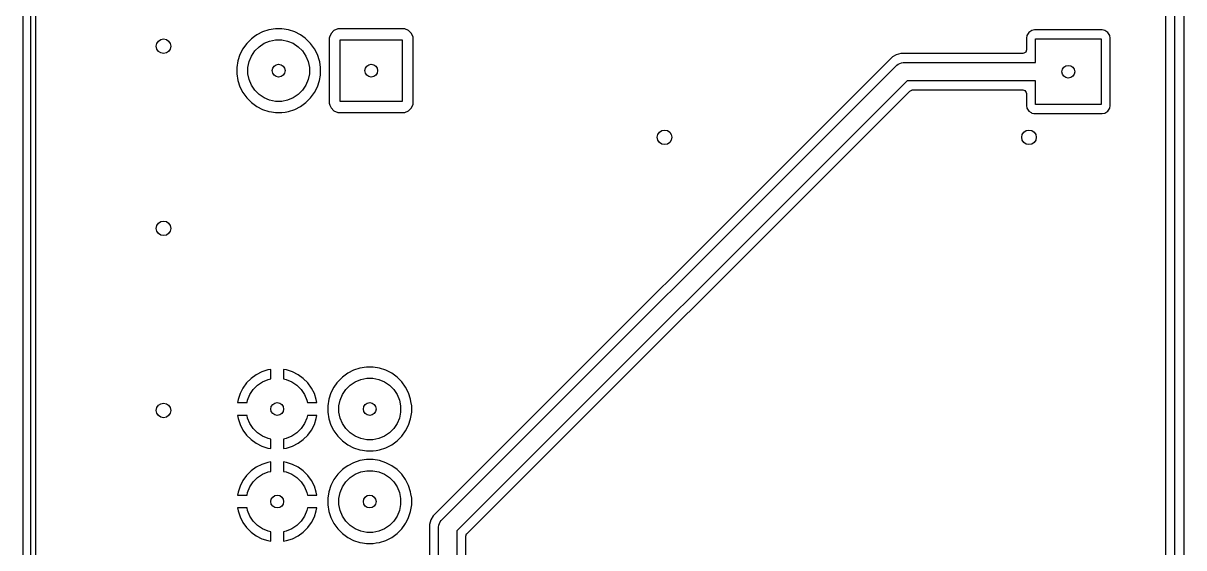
# Model space of a CAD drawing. Extents: x 0 to 130, y -140 to 0.
# Drawn here: x -0.1 to 31.75, y -121.27 to -106.87 of the extents above; entities that cross this region are included whole.
import ezdxf

# ---------------------------------------------------------------- set-up
doc = ezdxf.new("R2010")
doc.units = 0
doc.layers.add('BLACK', color=7, linetype='CONTINUOUS')

msp = doc.modelspace()

# ---------------------------------------------------------------- linework, layer by layer
at = {"layer": 'BLACK', "linetype": 'CONTINUOUS'}
for p, q in [((-0.1, -140), (-0.1, 0)), ((0.1, -0.1), (0.1, -139.9)), ((31.2485, -58.276545), (31.2485, -130.803454)), ((31.499, -130.948224), (31.499, -58.131776)), ((31.749, -58.08), (31.749, -131)), ((0.2505, -108.07945), (0.2505, -105.455)), ((6.160499, -107.292447), (6.032447, -107.420499)), ((6.248149, -107.228766), (6.160499, -107.292447)), ((6.307008, -107.186002), (6.248149, -107.228766)), ((6.468362, -107.103788), (6.307008, -107.186002)), ((6.640593, -107.047828), (6.468362, -107.103788)), ((6.819451, -107.0195), (6.640593, -107.047828)), ((6.663258, -107.356601), (6.826685, -107.324093)), ((6.819454, -107.0195), (6.819451, -107.0195)), ((7.000546, -107.0195), (6.819454, -107.0195)), ((6.826685, -107.324093), (6.993315, -107.324093)), ((6.993315, -107.324093), (7.156742, -107.356601)), ((7.000549, -107.0195), (7.000546, -107.0195)), ((7.179406, -107.047828), (7.000549, -107.0195)), ((7.351637, -107.103788), (7.179406, -107.047828)), ((7.512991, -107.186002), (7.351637, -107.103788)), ((7.512993, -107.186003), (7.512991, -107.186002)), ((7.512994, -107.186004), (7.512993, -107.186003)), ((7.635666, -107.27513), (7.512994, -107.186004)), ((7.659501, -107.292447), (7.635666, -107.27513)), ((7.787553, -107.420499), (7.659501, -107.292447)), ((8.302414, -107.250011), (8.2995, -107.27513)), ((8.2995, -107.27513), (8.2995, -109.06486)), ((8.347794, -107.147235), (8.302414, -107.250011)), ((8.427235, -107.067794), (8.347794, -107.147235)), ((8.530009, -107.022414), (8.427235, -107.067794)), ((8.555136, -107.019501), (8.530009, -107.022414)), ((8.555139, -107.0195), (8.555136, -107.019501)), ((10.344868, -107.0195), (8.555139, -107.0195)), ((8.6, -109.02), (8.6, -107.32)), ((8.6, -107.32), (10.3, -107.32)), ((10.3, -107.32), (10.3, -109.02)), ((10.369988, -107.022414), (10.344868, -107.0195)), ((10.36999, -107.022414), (10.369988, -107.022414)), ((10.369991, -107.022415), (10.36999, -107.022414)), ((10.472765, -107.067794), (10.369991, -107.022415)), ((10.552206, -107.147235), (10.472765, -107.067794)), ((10.597585, -107.250009), (10.552206, -107.147235)), ((10.600499, -107.275136), (10.597585, -107.250009)), ((10.6005, -109.064865), (10.600499, -107.275136)), ((27.429501, -107.275315), (27.4295, -107.275327)), ((27.4295, -107.275327), (27.4295, -107.6005)), ((27.444033, -107.202263), (27.429501, -107.275315)), ((27.444035, -107.202257), (27.444033, -107.202263)), ((27.499397, -107.1194), (27.444035, -107.202257)), ((27.4994, -107.119397), (27.499397, -107.1194)), ((27.582257, -107.064035), (27.4994, -107.119397)), ((27.582263, -107.064033), (27.582257, -107.064035)), ((27.655315, -107.049501), (27.582263, -107.064033)), ((27.655325, -107.0495), (27.655315, -107.049501)), ((27.655326, -107.0495), (27.655325, -107.0495)), ((29.504674, -107.0495), (27.655326, -107.0495)), ((27.68, -107.95), (27.68, -107.3)), ((27.68, -107.3), (29.48, -107.3)), ((29.48, -107.3), (29.48, -109.1)), ((29.504684, -107.049501), (29.504674, -107.0495)), ((29.577736, -107.064033), (29.504684, -107.049501)), ((29.577737, -107.064033), (29.577736, -107.064033)), ((29.57774, -107.064034), (29.577737, -107.064033)), ((29.577742, -107.064035), (29.57774, -107.064034)), ((29.660599, -107.119397), (29.577742, -107.064035)), ((29.660602, -107.1194), (29.660599, -107.119397)), ((29.683312, -107.153389), (29.660602, -107.1194)), ((29.715966, -107.20226), (29.683312, -107.153389)), ((29.7305, -107.275326), (29.715966, -107.20226)), ((29.7305, -109.124674), (29.7305, -107.275326)), ((5.926002, -107.567008), (5.843788, -107.728362)), ((5.996509, -107.469964), (5.926002, -107.567008)), ((6.032447, -107.420499), (5.996509, -107.469964)), ((6.160367, -107.769313), (6.252941, -107.630766)), ((6.252941, -107.630766), (6.370766, -107.512941)), ((6.370766, -107.512941), (6.509313, -107.420367)), ((6.509313, -107.420367), (6.663258, -107.356601)), ((7.156742, -107.356601), (7.310687, -107.420367)), ((7.310687, -107.420367), (7.449234, -107.512941)), ((7.449234, -107.512941), (7.567059, -107.630766)), ((7.567059, -107.630766), (7.659633, -107.769313)), ((7.893996, -107.567006), (7.787553, -107.420499)), ((7.976211, -107.728361), (7.893996, -107.567006)), ((27.4295, -107.6005), (27.410593, -107.658691)), ((5.787828, -107.900593), (5.7595, -108.07945)), ((5.843788, -107.728362), (5.787828, -107.900593)), ((6.064093, -108.086685), (6.096601, -107.923258)), ((6.096601, -107.923258), (6.160367, -107.769313)), ((7.659633, -107.769313), (7.723399, -107.923258)), ((7.723399, -107.923258), (7.755907, -108.086685)), ((8.032171, -107.900591), (7.976211, -107.728361)), ((8.036923, -107.930593), (8.032171, -107.900591)), ((8.0605, -108.07945), (8.036923, -107.930593)), ((23.742687, -107.799498), (11.242686, -120.2995)), ((23.751344, -107.7945), (23.742687, -107.799498)), ((23.751346, -107.7945), (23.751344, -107.7945)), ((23.856814, -107.733608), (23.751346, -107.7945)), ((23.984108, -107.6995), (23.856814, -107.733608)), ((23.911108, -107.992132), (24.001228, -107.954803)), ((27.3305, -107.6995), (23.984108, -107.6995)), ((24.001228, -107.954803), (24.001237, -107.954803)), ((24.001237, -107.954803), (24.05, -107.95)), ((24.05, -107.95), (27.68, -107.95)), ((27.361093, -107.694655), (27.3305, -107.6995)), ((27.410593, -107.658691), (27.361093, -107.694655)), ((0.2505, -117.285), (0.2505, -108.07945)), ((5.7595, -108.07945), (5.7595, -108.260549)), ((5.7595, -108.260549), (5.787828, -108.439406)), ((6.064093, -108.253315), (6.064093, -108.086685)), ((6.096601, -108.416742), (6.064093, -108.253315)), ((7.755907, -108.253315), (7.723399, -108.416742)), ((7.755907, -108.086685), (7.755907, -108.253315)), ((8.055748, -108.290549), (8.0605, -108.260549)), ((8.0605, -108.260549), (8.0605, -108.07945)), ((11.373223, -120.523223), (23.873224, -108.023223)), ((23.873224, -108.023223), (23.911108, -107.992132)), ((5.787828, -108.439406), (5.843788, -108.611637)), ((6.160367, -108.570687), (6.096601, -108.416742)), ((6.252941, -108.709234), (6.160367, -108.570687)), ((7.659633, -108.570687), (7.567059, -108.709234)), ((7.723399, -108.416742), (7.659633, -108.570687)), ((7.976211, -108.611639), (8.032171, -108.439409)), ((8.032171, -108.439409), (8.055748, -108.290549)), ((24.153553, -108.45), (11.8, -120.803553)), ((27.68, -108.45), (24.153553, -108.45)), ((27.68, -109.1), (27.68, -108.45)), ((5.843788, -108.611637), (5.923921, -108.768907)), ((5.923921, -108.768907), (5.926004, -108.772994)), ((5.926004, -108.772994), (6.032447, -108.919501)), ((6.032447, -108.919501), (6.160499, -109.047553)), ((6.370766, -108.827059), (6.252941, -108.709234)), ((6.509313, -108.919633), (6.370766, -108.827059)), ((6.663258, -108.983399), (6.509313, -108.919633)), ((7.310687, -108.919633), (7.156742, -108.983399)), ((7.449234, -108.827059), (7.310687, -108.919633)), ((7.567059, -108.709234), (7.449234, -108.827059)), ((7.659501, -109.047553), (7.787553, -108.919501)), ((7.787553, -108.919501), (7.893996, -108.772994)), ((7.893996, -108.772994), (7.976211, -108.611639)), ((12.079496, -120.878318), (24.228318, -108.729496)), ((24.228318, -108.729496), (24.282835, -108.701719)), ((24.282835, -108.701719), (24.298322, -108.7005)), ((24.298322, -108.7005), (27.3305, -108.7005)), ((27.3305, -108.7005), (27.388691, -108.719407)), ((27.388691, -108.719407), (27.424655, -108.768907)), ((27.424655, -108.768907), (27.4295, -108.7995)), ((27.4295, -108.7995), (27.4295, -109.124672)), ((6.160499, -109.047553), (6.307006, -109.153996)), ((6.307006, -109.153996), (6.468361, -109.236211)), ((6.468361, -109.236211), (6.640591, -109.292171)), ((6.826685, -109.015907), (6.663258, -108.983399)), ((6.993315, -109.015907), (6.826685, -109.015907)), ((7.156742, -108.983399), (6.993315, -109.015907)), ((7.179409, -109.292171), (7.351639, -109.236211)), ((7.351639, -109.236211), (7.512994, -109.153996)), ((7.512994, -109.153996), (7.659501, -109.047553)), ((8.2995, -109.06486), (8.299501, -109.064863)), ((8.299501, -109.064863), (8.302414, -109.08999)), ((8.302414, -109.08999), (8.314667, -109.11774)), ((8.314667, -109.11774), (8.347794, -109.192765)), ((8.347794, -109.192765), (8.427235, -109.272206)), ((10.3, -109.02), (8.6, -109.02)), ((10.472765, -109.272206), (10.552206, -109.192765)), ((10.552206, -109.192765), (10.597585, -109.089991)), ((10.597585, -109.089991), (10.6005, -109.064865)), ((27.4295, -109.124672), (27.429501, -109.124684)), ((27.429501, -109.124684), (27.444033, -109.197736)), ((27.444033, -109.197736), (27.444035, -109.197742)), ((27.444035, -109.197742), (27.499397, -109.280599)), ((29.48, -109.1), (27.68, -109.1)), ((29.660601, -109.280601), (29.715966, -109.19774)), ((29.715966, -109.19774), (29.7305, -109.124674)), ((6.640591, -109.292171), (6.712136, -109.303502)), ((6.712136, -109.303502), (6.819451, -109.3205)), ((6.819451, -109.3205), (6.819454, -109.3205)), ((6.819454, -109.3205), (7.000549, -109.3205)), ((7.000549, -109.3205), (7.089977, -109.306335)), ((7.089977, -109.306335), (7.179409, -109.292171)), ((8.427235, -109.272206), (8.530009, -109.317585)), ((8.530009, -109.317585), (8.555135, -109.3205)), ((8.555135, -109.3205), (10.344864, -109.320499)), ((10.344864, -109.320499), (10.369991, -109.317585)), ((10.369991, -109.317585), (10.472765, -109.272206)), ((27.499397, -109.280599), (27.4994, -109.280602)), ((27.4994, -109.280602), (27.559113, -109.3205)), ((27.559113, -109.3205), (27.58226, -109.335966)), ((27.58226, -109.335966), (27.637808, -109.347015)), ((27.637808, -109.347015), (27.655315, -109.350498)), ((27.655315, -109.350498), (27.65532, -109.350498)), ((27.65532, -109.350498), (27.655326, -109.3505)), ((27.655326, -109.3505), (27.655327, -109.3505)), ((27.655327, -109.3505), (29.504673, -109.3505)), ((29.504673, -109.3505), (29.504674, -109.3505)), ((29.504674, -109.3505), (29.57774, -109.335966)), ((29.57774, -109.335966), (29.660601, -109.280601)), ((6.293471, -116.519197), (6.153403, -116.620962)), ((6.293475, -116.519195), (6.293471, -116.519197)), ((6.447751, -116.440588), (6.293475, -116.519195)), ((6.612412, -116.387086), (6.447751, -116.440588)), ((6.694999, -116.374005), (6.612412, -116.387086)), ((6.695, -116.374005), (6.694999, -116.374005)), ((6.695, -116.63233), (6.695, -116.374005)), ((7.127587, -116.387086), (7.045, -116.374005)), ((7.045, -116.374005), (7.045, -116.63233)), ((7.292248, -116.440588), (7.127587, -116.387086)), ((7.446524, -116.519195), (7.292248, -116.440588)), ((7.446528, -116.519197), (7.446524, -116.519195)), ((7.586596, -116.620962), (7.446528, -116.519197)), ((8.733752, -116.529225), (8.660499, -116.582447)), ((8.807008, -116.476002), (8.733752, -116.529225)), ((8.968362, -116.393788), (8.807008, -116.476002)), ((9.140593, -116.337828), (8.968362, -116.393788)), ((9.319451, -116.3095), (9.140593, -116.337828)), ((9.319454, -116.3095), (9.319451, -116.3095)), ((9.500546, -116.3095), (9.319454, -116.3095)), ((9.500549, -116.3095), (9.500546, -116.3095)), ((9.679406, -116.337828), (9.500549, -116.3095)), ((9.851637, -116.393788), (9.679406, -116.337828)), ((10.012991, -116.476002), (9.851637, -116.393788)), ((10.012993, -116.476003), (10.012991, -116.476002)), ((10.012994, -116.476004), (10.012993, -116.476003)), ((10.159501, -116.582447), (10.012994, -116.476004)), ((5.929195, -116.883475), (5.850588, -117.037751)), ((5.929197, -116.883471), (5.929195, -116.883475)), ((6.030962, -116.743403), (5.929197, -116.883471)), ((6.153403, -116.620962), (6.030962, -116.743403)), ((6.212941, -116.920766), (6.330766, -116.802941)), ((6.330766, -116.802941), (6.469313, -116.710367)), ((6.469313, -116.710367), (6.623258, -116.646601)), ((6.623258, -116.646601), (6.695, -116.63233)), ((7.045, -116.63233), (7.116742, -116.646601)), ((7.116742, -116.646601), (7.270687, -116.710367)), ((7.270687, -116.710367), (7.409234, -116.802941)), ((7.409234, -116.802941), (7.527059, -116.920766)), ((7.709037, -116.743403), (7.586596, -116.620962)), ((7.810802, -116.883471), (7.709037, -116.743403)), ((7.810804, -116.883475), (7.810802, -116.883471)), ((7.889411, -117.037751), (7.810804, -116.883475)), ((8.426002, -116.857008), (8.343788, -117.018362)), ((8.508541, -116.743403), (8.426002, -116.857008)), ((8.532447, -116.710499), (8.508541, -116.743403)), ((8.660499, -116.582447), (8.532447, -116.710499)), ((8.752941, -116.920766), (8.870766, -116.802941)), ((8.870766, -116.802941), (9.009313, -116.710367)), ((9.009313, -116.710367), (9.163258, -116.646601)), ((9.163258, -116.646601), (9.326685, -116.614093)), ((9.326685, -116.614093), (9.493315, -116.614093)), ((9.493315, -116.614093), (9.656742, -116.646601)), ((9.656742, -116.646601), (9.810687, -116.710367)), ((9.810687, -116.710367), (9.949234, -116.802941)), ((9.949234, -116.802941), (10.067059, -116.920766)), ((10.287553, -116.710499), (10.159501, -116.582447)), ((10.393996, -116.857006), (10.287553, -116.710499)), ((10.476211, -117.018361), (10.393996, -116.857006)), ((5.797084, -117.20242), (5.784006, -117.285)), ((5.850588, -117.037751), (5.797084, -117.20242)), ((6.056601, -117.213258), (6.120367, -117.059313)), ((6.120367, -117.059313), (6.212941, -116.920766)), ((7.527059, -116.920766), (7.619633, -117.059313)), ((7.619633, -117.059313), (7.683399, -117.213258)), ((7.942915, -117.20242), (7.889411, -117.037751)), ((7.955994, -117.285), (7.942915, -117.20242)), ((8.287828, -117.190593), (8.2595, -117.36945)), ((8.343788, -117.018362), (8.287828, -117.190593)), ((8.596601, -117.213258), (8.660367, -117.059313)), ((8.660367, -117.059313), (8.752941, -116.920766)), ((10.067059, -116.920766), (10.159633, -117.059313)), ((10.159633, -117.059313), (10.223399, -117.213258)), ((10.532171, -117.190591), (10.476211, -117.018361)), ((10.541614, -117.250212), (10.532171, -117.190591)), ((0.2505, -119.825), (0.2505, -117.285)), ((5.784006, -117.285), (6.04233, -117.285)), ((6.04233, -117.285), (6.056601, -117.213258)), ((7.683399, -117.213258), (7.69767, -117.285)), ((7.69767, -117.285), (7.955994, -117.285)), ((8.2595, -117.36945), (8.2595, -117.550549)), ((8.564093, -117.376685), (8.596601, -117.213258)), ((8.564093, -117.543315), (8.564093, -117.376685)), ((10.223399, -117.213258), (10.255907, -117.376685)), ((10.255907, -117.376685), (10.255907, -117.543315)), ((10.5605, -117.36945), (10.541614, -117.250212)), ((10.5605, -117.369454), (10.5605, -117.36945)), ((10.5605, -117.550546), (10.5605, -117.369454)), ((5.784006, -117.635), (5.797084, -117.717579)), ((6.04233, -117.635), (5.784006, -117.635)), ((5.797084, -117.717579), (5.850588, -117.882248)), ((6.056601, -117.706742), (6.04233, -117.635)), ((6.120367, -117.860687), (6.056601, -117.706742)), ((7.683399, -117.706742), (7.619633, -117.860687)), ((7.69767, -117.635), (7.683399, -117.706742)), ((7.955994, -117.635), (7.69767, -117.635)), ((7.889411, -117.882248), (7.942915, -117.717579)), ((7.942915, -117.717579), (7.955994, -117.635)), ((8.2595, -117.550549), (8.287828, -117.729406)), ((8.287828, -117.729406), (8.343788, -117.901637)), ((8.596601, -117.706742), (8.564093, -117.543315)), ((8.660367, -117.860687), (8.596601, -117.706742)), ((10.223399, -117.706742), (10.159633, -117.860687)), ((10.255907, -117.543315), (10.223399, -117.706742)), ((10.476211, -117.901639), (10.532171, -117.729409)), ((10.532171, -117.729409), (10.5605, -117.550546)), ((5.850588, -117.882248), (5.929195, -118.036524)), ((5.929195, -118.036524), (5.929197, -118.036528)), ((5.929197, -118.036528), (6.030962, -118.176596)), ((6.212941, -117.999234), (6.120367, -117.860687)), ((6.330766, -118.117059), (6.212941, -117.999234)), ((6.469313, -118.209633), (6.330766, -118.117059)), ((7.409234, -118.117059), (7.270687, -118.209633)), ((7.527059, -117.999234), (7.409234, -118.117059)), ((7.619633, -117.860687), (7.527059, -117.999234)), ((7.709037, -118.176596), (7.810802, -118.036528)), ((7.810802, -118.036528), (7.810804, -118.036524)), ((7.810804, -118.036524), (7.889411, -117.882248)), ((8.343788, -117.901637), (8.412518, -118.036528)), ((8.412518, -118.036528), (8.426004, -118.062994)), ((8.426004, -118.062994), (8.532447, -118.209501)), ((8.752941, -117.999234), (8.660367, -117.860687)), ((8.870766, -118.117059), (8.752941, -117.999234)), ((9.009313, -118.209633), (8.870766, -118.117059)), ((9.949234, -118.117059), (9.810687, -118.209633)), ((10.067059, -117.999234), (9.949234, -118.117059)), ((10.159633, -117.860687), (10.067059, -117.999234)), ((10.287553, -118.209501), (10.393996, -118.062994)), ((10.393996, -118.062994), (10.476211, -117.901639)), ((6.030962, -118.176596), (6.153403, -118.299037)), ((6.153403, -118.299037), (6.293471, -118.400802)), ((6.293471, -118.400802), (6.293475, -118.400804)), ((6.293475, -118.400804), (6.447751, -118.479411)), ((6.623258, -118.273399), (6.469313, -118.209633)), ((6.695, -118.287669), (6.623258, -118.273399)), ((6.695, -118.545994), (6.695, -118.287669)), ((7.116742, -118.273399), (7.045, -118.287669)), ((7.045, -118.287669), (7.045, -118.545993)), ((7.270687, -118.209633), (7.116742, -118.273399)), ((7.292248, -118.479411), (7.446524, -118.400804)), ((7.446524, -118.400804), (7.446528, -118.400802)), ((7.446528, -118.400802), (7.586596, -118.299037)), ((7.586596, -118.299037), (7.709037, -118.176596)), ((8.532447, -118.209501), (8.660499, -118.337553)), ((8.660499, -118.337553), (8.807006, -118.443996)), ((8.807006, -118.443996), (8.968361, -118.526211)), ((9.163258, -118.273399), (9.009313, -118.209633)), ((9.326685, -118.305907), (9.163258, -118.273399)), ((9.493315, -118.305907), (9.326685, -118.305907)), ((9.656742, -118.273399), (9.493315, -118.305907)), ((9.810687, -118.209633), (9.656742, -118.273399)), ((9.851639, -118.526211), (10.012994, -118.443996)), ((10.012994, -118.443996), (10.159501, -118.337553)), ((10.159501, -118.337553), (10.287553, -118.209501)), ((6.447751, -118.479411), (6.61242, -118.532915)), ((6.61242, -118.532915), (6.695, -118.545994)), ((7.045, -118.545993), (7.127579, -118.532915)), ((7.127579, -118.532915), (7.292248, -118.479411)), ((8.968361, -118.526211), (9.140591, -118.582171)), ((9.140591, -118.582171), (9.212136, -118.593502)), ((9.212136, -118.593502), (9.319451, -118.6105)), ((9.319451, -118.6105), (9.319454, -118.6105)), ((9.319454, -118.6105), (9.500549, -118.6105)), ((9.500549, -118.6105), (9.589977, -118.596335)), ((9.589977, -118.596335), (9.679409, -118.582171)), ((9.679409, -118.582171), (9.851639, -118.526211)), ((6.293471, -119.059197), (6.153403, -119.160962)), ((6.293475, -119.059195), (6.293471, -119.059197)), ((6.447751, -118.980588), (6.293475, -119.059195)), ((6.612412, -118.927086), (6.447751, -118.980588)), ((6.694999, -118.914005), (6.612412, -118.927086)), ((6.695, -118.914005), (6.694999, -118.914005)), ((6.695, -119.17233), (6.695, -118.914005)), ((7.127587, -118.927086), (7.045, -118.914005)), ((7.045, -118.914005), (7.045, -119.17233)), ((7.292248, -118.980588), (7.127587, -118.927086)), ((7.446524, -119.059195), (7.292248, -118.980588)), ((7.446528, -119.059197), (7.446524, -119.059195)), ((7.586596, -119.160962), (7.446528, -119.059197)), ((8.733752, -119.069225), (8.660499, -119.122447)), ((8.807008, -119.016002), (8.733752, -119.069225)), ((8.968362, -118.933788), (8.807008, -119.016002)), ((9.140593, -118.877828), (8.968362, -118.933788)), ((9.319451, -118.8495), (9.140593, -118.877828)), ((9.319454, -118.8495), (9.319451, -118.8495)), ((9.500546, -118.8495), (9.319454, -118.8495)), ((9.500549, -118.8495), (9.500546, -118.8495)), ((9.679406, -118.877828), (9.500549, -118.8495)), ((9.851637, -118.933788), (9.679406, -118.877828)), ((10.012991, -119.016002), (9.851637, -118.933788)), ((10.012993, -119.016003), (10.012991, -119.016002)), ((10.012994, -119.016004), (10.012993, -119.016003)), ((10.159501, -119.122447), (10.012994, -119.016004)), ((5.929195, -119.423475), (5.850588, -119.577751)), ((5.929197, -119.423471), (5.929195, -119.423475)), ((6.030962, -119.283403), (5.929197, -119.423471)), ((6.153403, -119.160962), (6.030962, -119.283403)), ((6.212941, -119.460766), (6.330766, -119.342941)), ((6.330766, -119.342941), (6.469313, -119.250367)), ((6.469313, -119.250367), (6.623258, -119.186601)), ((6.623258, -119.186601), (6.695, -119.17233)), ((7.045, -119.17233), (7.116742, -119.186601)), ((7.116742, -119.186601), (7.270687, -119.250367)), ((7.270687, -119.250367), (7.409234, -119.342941)), ((7.409234, -119.342941), (7.527059, -119.460766)), ((7.709037, -119.283403), (7.586596, -119.160962)), ((7.810802, -119.423471), (7.709037, -119.283403)), ((7.810804, -119.423475), (7.810802, -119.423471)), ((7.889411, -119.577751), (7.810804, -119.423475)), ((8.426002, -119.397008), (8.343788, -119.558362)), ((8.508541, -119.283403), (8.426002, -119.397008)), ((8.532447, -119.250499), (8.508541, -119.283403)), ((8.660499, -119.122447), (8.532447, -119.250499)), ((8.752941, -119.460766), (8.870766, -119.342941)), ((8.870766, -119.342941), (9.009313, -119.250367)), ((9.009313, -119.250367), (9.163258, -119.186601)), ((9.163258, -119.186601), (9.326685, -119.154093)), ((9.326685, -119.154093), (9.493315, -119.154093)), ((9.493315, -119.154093), (9.656742, -119.186601)), ((9.656742, -119.186601), (9.810687, -119.250367)), ((9.810687, -119.250367), (9.949234, -119.342941)), ((9.949234, -119.342941), (10.067059, -119.460766)), ((10.287553, -119.250499), (10.159501, -119.122447)), ((10.393996, -119.397006), (10.287553, -119.250499)), ((10.476211, -119.558361), (10.393996, -119.397006)), ((5.797084, -119.74242), (5.784006, -119.825)), ((5.850588, -119.577751), (5.797084, -119.74242)), ((6.056601, -119.753258), (6.120367, -119.599313)), ((6.120367, -119.599313), (6.212941, -119.460766)), ((7.527059, -119.460766), (7.619633, -119.599313)), ((7.619633, -119.599313), (7.683399, -119.753258)), ((7.942915, -119.74242), (7.889411, -119.577751)), ((7.955994, -119.825), (7.942915, -119.74242)), ((8.287828, -119.730593), (8.2595, -119.90945)), ((8.343788, -119.558362), (8.287828, -119.730593)), ((8.596601, -119.753258), (8.660367, -119.599313)), ((8.660367, -119.599313), (8.752941, -119.460766)), ((10.067059, -119.460766), (10.159633, -119.599313)), ((10.159633, -119.599313), (10.223399, -119.753258)), ((10.532171, -119.730591), (10.476211, -119.558361)), ((10.541614, -119.790212), (10.532171, -119.730591)), ((0.2505, -122.365), (0.2505, -119.825)), ((5.784006, -119.825), (6.04233, -119.825)), ((6.04233, -119.825), (6.056601, -119.753258)), ((7.683399, -119.753258), (7.69767, -119.825)), ((7.69767, -119.825), (7.955994, -119.825)), ((8.2595, -119.90945), (8.2595, -120.090549)), ((8.564093, -119.916685), (8.596601, -119.753258)), ((8.564093, -120.083315), (8.564093, -119.916685)), ((10.223399, -119.753258), (10.255907, -119.916685)), ((10.255907, -119.916685), (10.255907, -120.083315)), ((10.5605, -119.90945), (10.541614, -119.790212)), ((10.5605, -119.909454), (10.5605, -119.90945)), ((10.5605, -120.090546), (10.5605, -119.909454)), ((5.784006, -120.175), (5.797084, -120.257579)), ((6.04233, -120.175), (5.784006, -120.175)), ((5.797084, -120.257579), (5.850588, -120.422248)), ((6.056601, -120.246742), (6.04233, -120.175)), ((6.120367, -120.400687), (6.056601, -120.246742)), ((7.683399, -120.246742), (7.619633, -120.400687)), ((7.69767, -120.175), (7.683399, -120.246742)), ((7.955994, -120.175), (7.69767, -120.175)), ((7.889411, -120.422248), (7.942915, -120.257579)), ((7.942915, -120.257579), (7.955994, -120.175)), ((8.2595, -120.090549), (8.287828, -120.269406)), ((8.287828, -120.269406), (8.343788, -120.441637)), ((8.596601, -120.246742), (8.564093, -120.083315)), ((8.660367, -120.400687), (8.596601, -120.246742)), ((10.223399, -120.246742), (10.159633, -120.400687)), ((10.255907, -120.083315), (10.223399, -120.246742)), ((10.476211, -120.441639), (10.532171, -120.269409)), ((10.532171, -120.269409), (10.5605, -120.090546)), ((11.242685, -120.299499), (11.1495, -120.392685)), ((11.242686, -120.2995), (11.242685, -120.299499)), ((5.850588, -120.422248), (5.929195, -120.576524)), ((5.929195, -120.576524), (5.929197, -120.576528)), ((5.929197, -120.576528), (6.030962, -120.716596)), ((6.212941, -120.539234), (6.120367, -120.400687)), ((6.330766, -120.657059), (6.212941, -120.539234)), ((6.469313, -120.749633), (6.330766, -120.657059)), ((7.409234, -120.657059), (7.270687, -120.749633)), ((7.527059, -120.539234), (7.409234, -120.657059)), ((7.619633, -120.400687), (7.527059, -120.539234)), ((7.709037, -120.716596), (7.810802, -120.576528)), ((7.810802, -120.576528), (7.810804, -120.576524)), ((7.810804, -120.576524), (7.889411, -120.422248)), ((8.343788, -120.441637), (8.426001, -120.60299)), ((8.426001, -120.60299), (8.426004, -120.602994)), ((8.426004, -120.602994), (8.532447, -120.749501)), ((8.752941, -120.539234), (8.660367, -120.400687)), ((8.870766, -120.657059), (8.752941, -120.539234)), ((9.009313, -120.749633), (8.870766, -120.657059)), ((9.949234, -120.657059), (9.810687, -120.749633)), ((10.067059, -120.539234), (9.949234, -120.657059)), ((10.159633, -120.400687), (10.067059, -120.539234)), ((10.287553, -120.749501), (10.37139, -120.634108)), ((10.37139, -120.634108), (10.393996, -120.602994)), ((10.393996, -120.602994), (10.394638, -120.601732)), ((10.394638, -120.601732), (10.404351, -120.582673)), ((10.404351, -120.582673), (10.446474, -120.5)), ((10.446474, -120.5), (10.476211, -120.441639)), ((11.083608, -120.506814), (11.0495, -120.634108)), ((11.0495, -120.634108), (11.0495, -127.584108)), ((11.083609, -120.506809), (11.083608, -120.506814)), ((11.149496, -120.39269), (11.083609, -120.506809)), ((11.1495, -120.392685), (11.149496, -120.39269)), ((11.3, -120.7), (11.304804, -120.651227)), ((11.3, -127.65), (11.3, -120.7)), ((11.304804, -120.651227), (11.342133, -120.561107)), ((11.342133, -120.561107), (11.342137, -120.561102)), ((11.342137, -120.561102), (11.373223, -120.523223)), ((6.030962, -120.716596), (6.153403, -120.839037)), ((6.153403, -120.839037), (6.293471, -120.940802)), ((6.293471, -120.940802), (6.293475, -120.940804)), ((6.293475, -120.940804), (6.447751, -121.019411)), ((6.447751, -121.019411), (6.61242, -121.072915)), ((6.623258, -120.813399), (6.469313, -120.749633)), ((6.695, -120.827669), (6.623258, -120.813399)), ((6.695, -121.085994), (6.695, -120.827669)), ((7.116742, -120.813399), (7.045, -120.827669)), ((7.045, -120.827669), (7.045, -121.085993)), ((7.270687, -120.749633), (7.116742, -120.813399)), ((7.127579, -121.072915), (7.292248, -121.019411)), ((7.292248, -121.019411), (7.446524, -120.940804)), ((7.446524, -120.940804), (7.446528, -120.940802)), ((7.446528, -120.940802), (7.586596, -120.839037)), ((7.586596, -120.839037), (7.709037, -120.716596)), ((8.532447, -120.749501), (8.660499, -120.877553)), ((8.660499, -120.877553), (8.807006, -120.983996)), ((8.807006, -120.983996), (8.968361, -121.066211)), ((9.163258, -120.813399), (9.009313, -120.749633)), ((9.326685, -120.845907), (9.163258, -120.813399)), ((9.493315, -120.845907), (9.326685, -120.845907)), ((9.656742, -120.813399), (9.493315, -120.845907)), ((9.810687, -120.749633), (9.656742, -120.813399)), ((9.851639, -121.066211), (10.012994, -120.983996)), ((10.012994, -120.983996), (10.159501, -120.877553)), ((10.159501, -120.877553), (10.287553, -120.749501)), ((11.8, -120.803553), (11.8, -127.546446)), ((12.0505, -120.948322), (12.069407, -120.890131)), ((12.0505, -122.774385), (12.0505, -120.948322)), ((12.069407, -120.890131), (12.079496, -120.878318)), ((6.61242, -121.072915), (6.695, -121.085994)), ((7.045, -121.085993), (7.127579, -121.072915)), ((8.968361, -121.066211), (9.140591, -121.122171)), ((9.140591, -121.122171), (9.212136, -121.133502)), ((9.212136, -121.133502), (9.319451, -121.1505)), ((9.319451, -121.1505), (9.319454, -121.1505)), ((9.319454, -121.1505), (9.500549, -121.1505)), ((9.500549, -121.1505), (9.589977, -121.136335)), ((9.589977, -121.136335), (9.679409, -121.122171)), ((9.679409, -121.122171), (9.851639, -121.066211))]:
    msp.add_line(p, q, dxfattribs=at)
at = {"layer": 'BLACK'}
for centre, radius in [((3.75, -107.5), 0.2), ((6.91, -108.17), 0.175), ((6.91, -108.17), 0.175), ((9.45, -108.17), 0.175), ((9.45, -108.17), 0.175), ((28.58, -108.2), 0.175), ((28.58, -108.2), 0.175), ((17.5, -110), 0.2), ((27.5, -110), 0.2), ((3.75, -112.5), 0.2), ((3.75, -117.5), 0.2), ((6.87, -117.46), 0.175), ((6.87, -117.46), 0.175), ((9.41, -117.46), 0.175), ((9.41, -117.46), 0.175), ((6.87, -120), 0.175), ((6.87, -120), 0.175), ((9.41, -120), 0.175), ((9.41, -120), 0.175)]:
    msp.add_circle(centre, radius, dxfattribs=at)
at = {"layer": 'WHITE'}
for centre in [(6.91, -108.17), (9.45, -108.17), (28.58, -108.2), (6.87, -117.46), (9.41, -117.46), (6.87, -120), (9.41, -120)]:
    msp.add_circle(centre, 0.175, dxfattribs=at)

doc.saveas('drawing.dxf')
